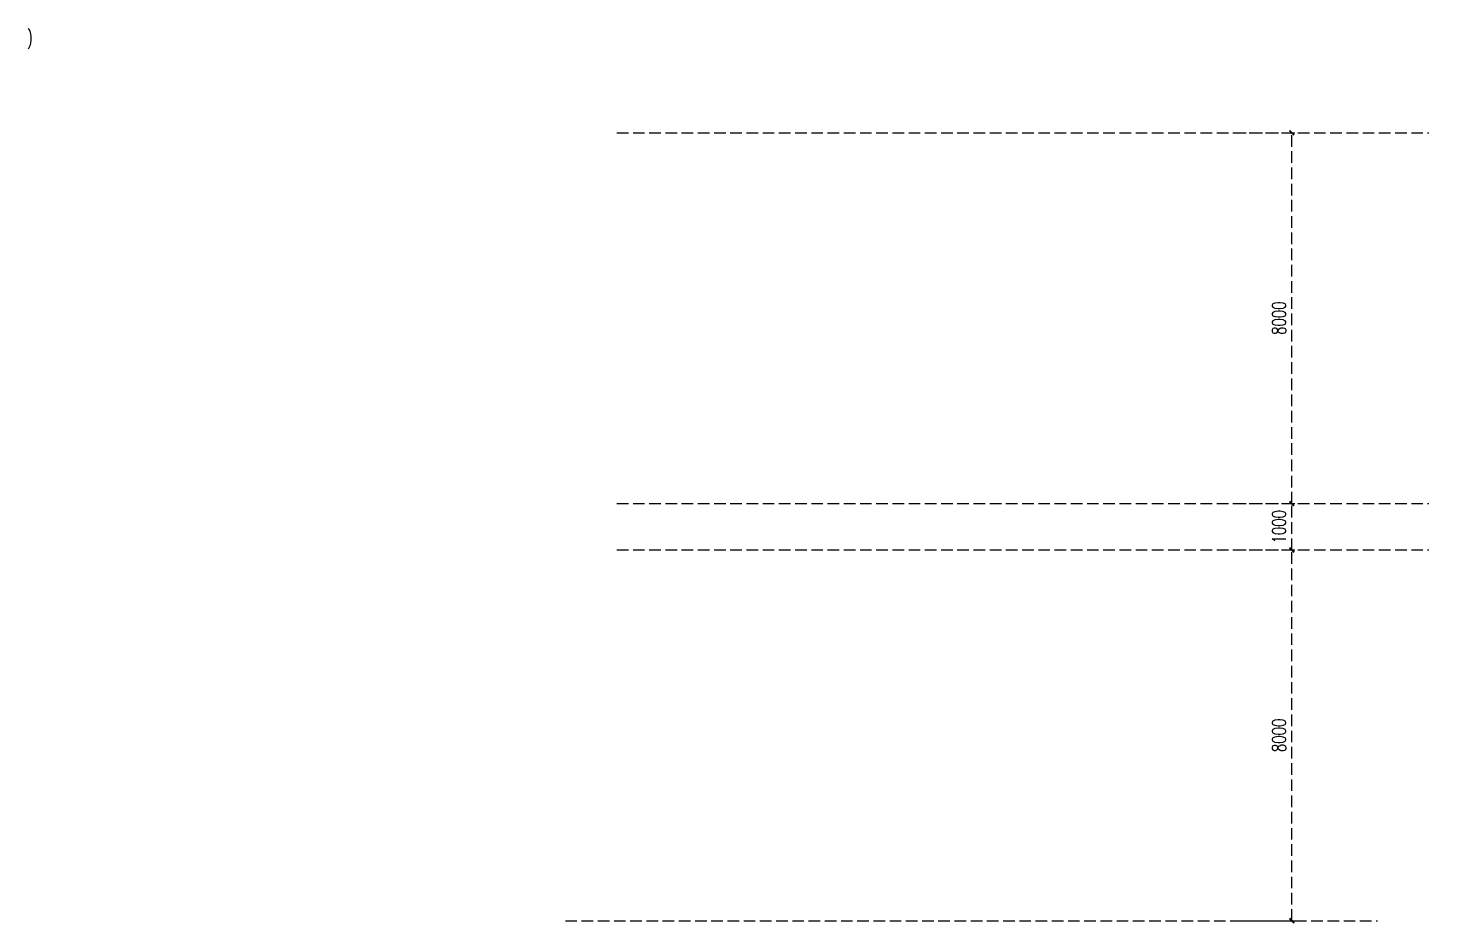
# Model space of a CAD drawing. Extents: x -1899985 to -450366, y 556196 to 2151267.
# Drawn here: x -589144 to -558905, y 568187 to 587517 of the extents above; entities that cross this region are included whole.
import ezdxf

# ---------------------------------------------------------------- set-up
doc = ezdxf.new("R2010")
doc.units = 0
doc.header["$LTSCALE"] = 1000
doc.header["$MEASUREMENT"] = 0
doc.linetypes.add('DASH', pattern=[0.35, 0.25, -0.1])
doc.layers.get('Defpoints').update_dxf_attribs({"color": 210})
for name, color, linetype in [('A-AXIS-D', 1, 'Continuous'), ('A-LIN-V', 9, 'Continuous'), ('PUB_TEXT', 7, 'Continuous')]:
    doc.layers.add(name, color=color, linetype=linetype)
doc.styles.add('_TCH_DIM', font='SIMPLEX', dxfattribs={"bigfont": 'GBCBIG'})
doc.styles.add('_TCH_DIM_T3', font='SIMPLEX', dxfattribs={"width": 0.705882, "bigfont": 'GBCBIG'})
doc.dimstyles.new('_TCH_ARCH&&100', dxfattribs={"dimtxt": 297.5, "dimasz": 100, "dimexe": 100, "dimexo": 100, "dimgap": 126.25, "dimtad": 1, "dimdec": 0, "dimzin": 0, "dimdsep": 46, "dimtxsty": '_TCH_DIM_T3', "dimblk": 'ARCHTICK', "dimcen": 0.09, "dimclrt": 7, "dimazin": 2, "dimtfac": 1, "dimtdec": 0, "dimtix": 1, "dimtmove": 2, "dimatfit": 3, "dimfxl": 0, "dimtolj": 1, "dimtzin": 0, "dimarcsym": 0})

# ---------------------------------------------------------------- blocks, each defined once
blk = doc.blocks.new('_ArchTick')
at = {"color": 0, "linetype": 'ByBlock', "const_width": 0.4}
blk.add_lwpolyline([(-0.5, -0.5), (0.5, 0.5)], dxfattribs=at)
blk = doc.blocks.new('*D528')
at = {"layer": 'A-AXIS-D', "color": 0, "linetype": 'DASH', "lineweight": -2}
for p, q in [((-566800, 576257), (-565467, 576257)), ((-565567, 568257), (-565567, 576257)), ((-566800, 568257), (-565467, 568257))]:
    blk.add_line(p, q, dxfattribs=at)
at = {"layer": 'Defpoints', "color": 0, "linetype": 'DASH'}
for p in [(-566900, 576257), (-565567, 576257), (-566900, 568257)]:
    blk.add_point(p, dxfattribs=at)
at = {"layer": 'A-AXIS-D', "color": 0, "linetype": 'DASH', "lineweight": -2, "xscale": 100, "yscale": 100, "zscale": 100}
for p, rotation in [((-565567, 576257), 90), ((-565567, 568257), 270)]:
    blk.add_blockref('_ArchTick', p, dxfattribs=dict(at, rotation=rotation))
at = {"layer": 'A-AXIS-D', "color": 7, "linetype": 'DASH', "insert": (-565842, 572257), "char_height": 297.5, "attachment_point": 5, "rotation": 90, "style": '_TCH_DIM_T3'}
blk.add_mtext('\\A1;8000', dxfattribs=at)
blk = doc.blocks.new('*D529')
at = {"layer": 'A-AXIS-D', "color": 0, "linetype": 'DASH', "lineweight": -2}
for p, q in [((-566800, 577257), (-565467, 577257)), ((-565567, 576257), (-565567, 577257)), ((-566800, 576257), (-565467, 576257))]:
    blk.add_line(p, q, dxfattribs=at)
at = {"layer": 'Defpoints', "color": 0, "linetype": 'DASH'}
for p in [(-566900, 577257), (-565567, 577257), (-566900, 576257)]:
    blk.add_point(p, dxfattribs=at)
at = {"layer": 'A-AXIS-D', "color": 0, "linetype": 'DASH', "lineweight": -2, "xscale": 100, "yscale": 100, "zscale": 100}
for p, rotation in [((-565567, 577257), 90), ((-565567, 576257), 270)]:
    blk.add_blockref('_ArchTick', p, dxfattribs=dict(at, rotation=rotation))
at = {"layer": 'A-AXIS-D', "color": 7, "linetype": 'DASH', "insert": (-565842, 576757), "char_height": 297.5, "attachment_point": 5, "rotation": 90, "style": '_TCH_DIM_T3'}
blk.add_mtext('\\A1;1000', dxfattribs=at)
blk = doc.blocks.new('*D530')
at = {"layer": 'A-AXIS-D', "color": 0, "linetype": 'DASH', "lineweight": -2}
for p, q in [((-566800, 585257), (-565467, 585257)), ((-565567, 577257), (-565567, 585257)), ((-566800, 577257), (-565467, 577257))]:
    blk.add_line(p, q, dxfattribs=at)
at = {"layer": 'Defpoints', "color": 0, "linetype": 'DASH'}
for p in [(-566900, 585257), (-565567, 585257), (-566900, 577257)]:
    blk.add_point(p, dxfattribs=at)
at = {"layer": 'A-AXIS-D', "color": 0, "linetype": 'DASH', "lineweight": -2, "xscale": 100, "yscale": 100, "zscale": 100}
for p, rotation in [((-565567, 585257), 90), ((-565567, 577257), 270)]:
    blk.add_blockref('_ArchTick', p, dxfattribs=dict(at, rotation=rotation))
at = {"layer": 'A-AXIS-D', "color": 7, "linetype": 'DASH', "insert": (-565842, 581257), "char_height": 297.5, "attachment_point": 5, "rotation": 90, "style": '_TCH_DIM_T3'}
blk.add_mtext('\\A1;8000', dxfattribs=at)
blk = doc.blocks.new('234234234234')
at = {"layer": 'A-LIN-V', "linetype": 'DASH'}
for points in [[(-580135.5, 585257.5), (-562605.5, 585257.5)], [(-580135.5, 577257.5), (-562605.5, 577257.5)], [(-580135.5, 576257.5), (-562605.5, 576257.5)], [(-581245.5, 568257.5), (-563715.5, 568257.5)]]:
    blk.add_lwpolyline(points, dxfattribs=at)
at = {"layer": 'A-AXIS-D', "linetype": 'DASH'}
for p1, p2, picture, middle in [((-566900.2, 577257.5), (-566900.2, 585257.5), '*D530', (-565841.9, 581257.5)), ((-566900.2, 576257.5), (-566900.2, 577257.5), '*D529', (-565841.9, 576757.5)), ((-566900.2, 568257.5), (-566900.2, 576257.5), '*D528', (-565841.9, 572257.5))]:
    dim = blk.add_aligned_dim(p1=p1, p2=p2, distance=-1333.3, dimstyle='_TCH_ARCH&&100', dxfattribs=at)
    dim.commit()
    dim.dimension.update_dxf_attribs({"geometry": picture, "text_midpoint": middle})

msp = doc.modelspace()

# ---------------------------------------------------------------- block references
at = {"layer": 'A-LIN-V'}
msp.add_blockref('234234234234', (3700, 0), dxfattribs=at)

# ---------------------------------------------------------------- texts
at = {"layer": 'PUB_TEXT', "style": '_TCH_DIM', "width": 0.705882}
msp.add_text(')', height=297.5, dxfattribs=at).set_placement((-589170.5, 587162.5))

doc.saveas('drawing.dxf')
